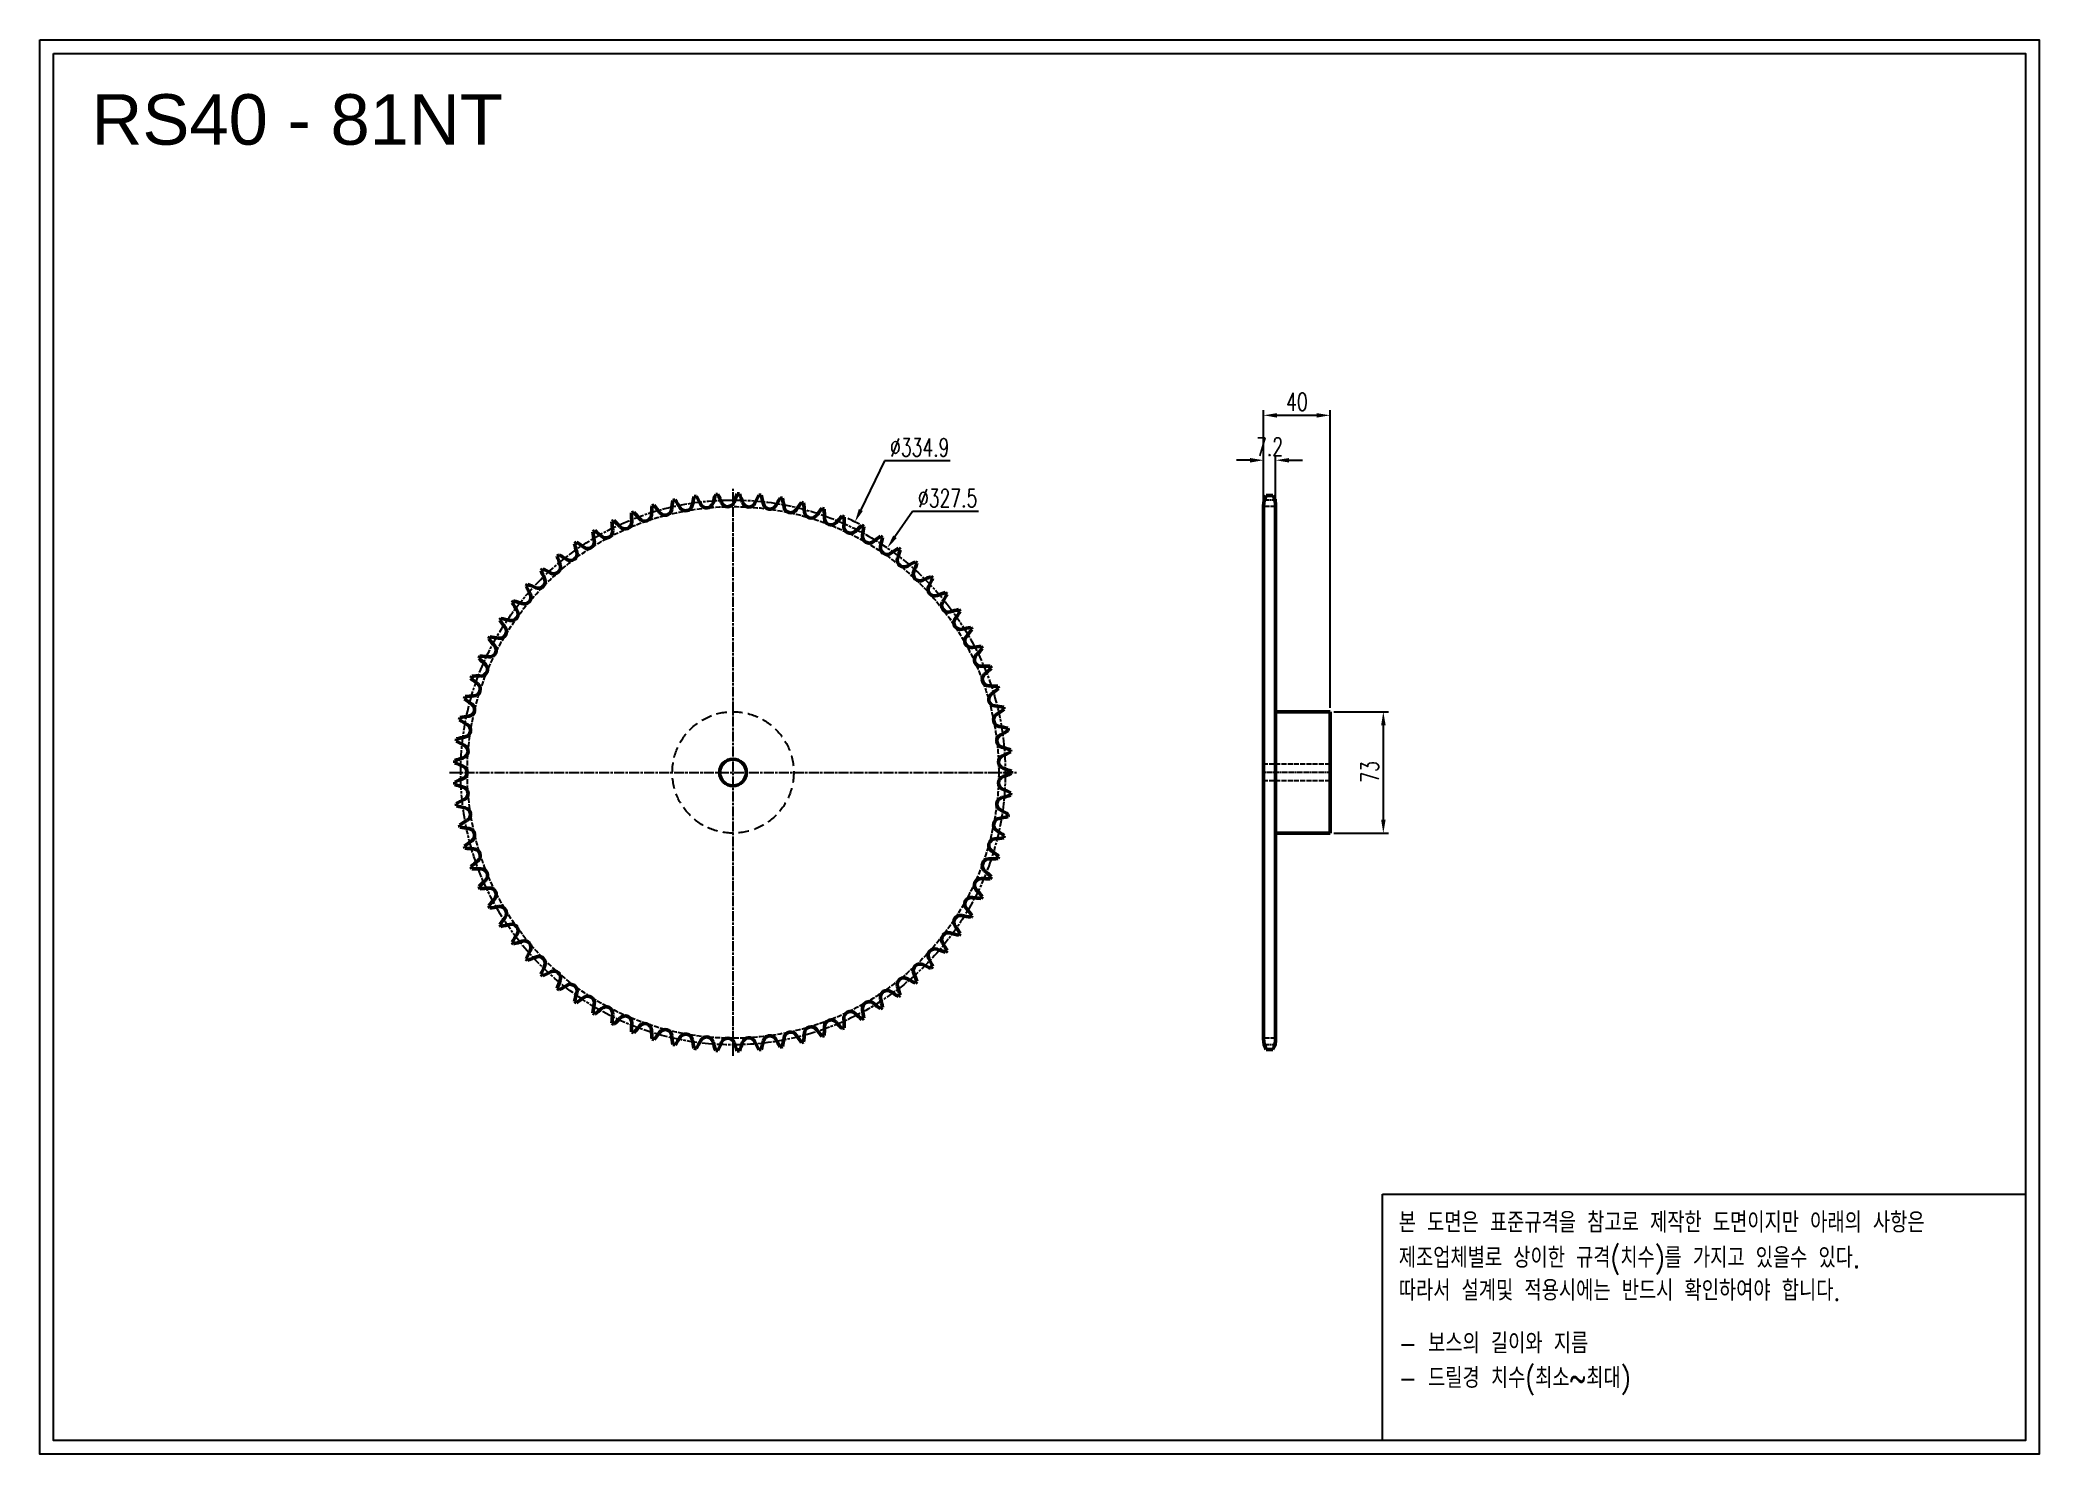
# Model space of a CAD drawing. Header units: millimetres. Extents: x -20778 to -19576, y 5632 to 6482.
import ezdxf

# ---------------------------------------------------------------- set-up
doc = ezdxf.new("R2010")
doc.units = ezdxf.units.MM
for name, pattern in [('AM_ISO02W050', [7.5, 6, -1.5]), ('AM_ISO02W050x2', [3.75, 3, -0.75]), ('AM_ISO08W050', [18, 12, -1.5, 3, -1.5]), ('AM_ISO08W050x2', [9, 6, -0.75, 1.5, -0.75]), ('HIDDEN', [9.525, 6.35, -3.175])]:
    doc.linetypes.add(name, pattern=pattern)
for name, color, linetype, lineweight in [('AM_0N', 7, 'Continuous', 50), ('AM_3N', 6, 'AM_ISO02W050', 25), ('AM_7', 4, 'AM_ISO08W050', 25), ('AM_7N', 4, 'AM_ISO08W050', 25)]:
    doc.layers.add(name, color=color, linetype=linetype, lineweight=lineweight)
doc.layers.add('HL', color=2, linetype='HIDDEN')
doc.layers.add('S-DIM', color=7, linetype='Continuous')
doc.styles.add('HAN', font='ROMANS.shx', dxfattribs={"width": 0.7, "bigfont": 'whgtxt.shx'})
doc.styles.add('HSG', font='SIMPLEX.shx', dxfattribs={"width": 0.7, "bigfont": 'HSG.shx'})
doc.styles.get("Standard").update_dxf_attribs({"font": 'arial.ttf'})
doc.dimstyles.new('APP23', dxfattribs={"dimscale": 4.5, "dimtxt": 2.4, "dimasz": 1.8, "dimexe": 0.7, "dimexo": 0.5, "dimgap": 0.6, "dimtad": 1, "dimtoh": 1, "dimdec": 1, "dimrnd": 0.01, "dimzin": 9, "dimdsep": 46, "dimtxsty": 'HSG', "dimcen": 0, "dimclrd": 1, "dimclre": 1, "dimclrt": 256, "dimazin": 2, "dimtp": 1, "dimtm": 1, "dimtfac": 0.5, "dimtdec": 1, "dimtix": 1, "dimtofl": 0, "dimtmove": 0, "dimatfit": 3, "dimfxl": 0, "dimtvp": 1, "dimtolj": 2, "dimlwd": -1, "dimlwe": -1, "dimarcsym": 0})

# ---------------------------------------------------------------- blocks, each defined once
blk = doc.blocks.new('*D1')
at = {"layer": 'Defpoints', "color": 0, "transparency": 16777216}
for p in [(-20288.4, 6192.2), (-20435, 5891.2)]:
    blk.add_point(p, dxfattribs=at)
at = {"layer": 'S-DIM', "color": 1, "transparency": 16777216}
for p, q in [((-20270.5, 6229), (-20284.8, 6199.5)), ((-20231, 6229), (-20270.5, 6229))]:
    blk.add_line(p, q, dxfattribs=at)
blk.add_arc((-20361.7, 6041.7), 167.5, 62.9476, 65.6635, dxfattribs=at)
blk.add_solid([(-20286, 6200.1), (-20283.6, 6198.9), (-20288.4, 6192.2)], dxfattribs=at)
at = {"layer": 'S-DIM', "transparency": 16777216, "insert": (-20249.4, 6237.1), "char_height": 10.8, "attachment_point": 5, "style": 'HSG'}
blk.add_mtext('\\A2;∅334.9', dxfattribs=at)
blk = doc.blocks.new('*D2')
at = {"layer": 'Defpoints', "color": 0, "transparency": 16777216}
for p in [(-20268.9, 6176.6), (-20454.5, 5906.8)]:
    blk.add_point(p, dxfattribs=at)
at = {"layer": 'S-DIM', "color": 1, "transparency": 16777216}
for p, q in [((-20253.8, 6198.5), (-20264.3, 6183.3)), ((-20214.1, 6198.5), (-20253.8, 6198.5))]:
    blk.add_line(p, q, dxfattribs=at)
blk.add_solid([(-20265.4, 6184.1), (-20263.2, 6182.6), (-20268.9, 6176.6)], dxfattribs=at)
at = {"layer": 'S-DIM', "transparency": 16777216, "insert": (-20232.6, 6206.6), "char_height": 10.8, "attachment_point": 5, "style": 'HSG'}
blk.add_mtext('\\A2;∅327.5', dxfattribs=at)
blk = doc.blocks.new('*D3')
at = {"layer": 'Defpoints', "color": 0, "transparency": 16777216}
for p in [(-20035.4, 6229.4), (-20042.6, 6201.5), (-20035.4, 6201.5)]:
    blk.add_point(p, dxfattribs=at)
at = {"layer": 'S-DIM', "color": 1, "transparency": 16777216}
for p, q in [((-20050.7, 6229.4), (-20058.8, 6229.4)), ((-20042.6, 6203.7), (-20042.6, 6232.5)), ((-20035.4, 6203.7), (-20035.4, 6232.5)), ((-20027.3, 6229.4), (-20019.2, 6229.4))]:
    blk.add_line(p, q, dxfattribs=at)
for points in [[(-20050.7, 6230.7), (-20050.7, 6228), (-20042.6, 6229.4)], [(-20027.3, 6230.7), (-20027.3, 6228), (-20035.4, 6229.4)]]:
    blk.add_solid(points, dxfattribs=at)
at = {"layer": 'S-DIM', "transparency": 16777216, "insert": (-20039, 6237.5), "char_height": 10.8, "attachment_point": 5, "style": 'HSG'}
blk.add_mtext('\\A2;7.2', dxfattribs=at)
blk = doc.blocks.new('*D4')
at = {"layer": 'Defpoints', "color": 0, "transparency": 16777216}
for p in [(-20002.6, 6256.4), (-20042.6, 6201.5), (-20002.6, 6078.2)]:
    blk.add_point(p, dxfattribs=at)
at = {"layer": 'S-DIM', "color": 1, "transparency": 16777216}
for p, q in [((-20042.6, 6203.7), (-20042.6, 6259.5)), ((-20034.5, 6256.4), (-20010.7, 6256.4)), ((-20002.6, 6080.5), (-20002.6, 6259.5))]:
    blk.add_line(p, q, dxfattribs=at)
for points in [[(-20034.5, 6257.7), (-20034.5, 6255), (-20042.6, 6256.4)], [(-20010.7, 6257.7), (-20010.7, 6255), (-20002.6, 6256.4)]]:
    blk.add_solid(points, dxfattribs=at)
at = {"layer": 'S-DIM', "transparency": 16777216, "insert": (-20022.6, 6264.5), "char_height": 10.8, "attachment_point": 5, "style": 'HSG'}
blk.add_mtext('\\A2;40', dxfattribs=at)
blk = doc.blocks.new('*D5')
at = {"layer": 'Defpoints', "color": 0, "transparency": 16777216}
for p in [(-20002.6, 6078.2), (-20002.6, 6005.2), (-19970.6, 6005.2)]:
    blk.add_point(p, dxfattribs=at)
at = {"layer": 'S-DIM', "color": 1, "transparency": 16777216}
for p, q in [((-20000.3, 6078.2), (-19967.4, 6078.2)), ((-19970.6, 6070.1), (-19970.6, 6013.3)), ((-20000.3, 6005.2), (-19967.4, 6005.2))]:
    blk.add_line(p, q, dxfattribs=at)
for points in [[(-19971.9, 6070.1), (-19969.2, 6070.1), (-19970.6, 6078.2)], [(-19971.9, 6013.3), (-19969.2, 6013.3), (-19970.6, 6005.2)]]:
    blk.add_solid(points, dxfattribs=at)
at = {"layer": 'S-DIM', "transparency": 16777216, "insert": (-19978.7, 6042), "char_height": 10.8, "attachment_point": 5, "rotation": 90, "style": 'HSG'}
blk.add_mtext('\\A2;73', dxfattribs=at)
blk = doc.blocks.new('notice1')
at = {"color": 4}
blk.add_lwpolyline([(-22142.12, 1735.9), (-22053.8, 1735.9), (-22053.8, 1702.07), (-22142.12, 1702.07)], close=True, dxfattribs=at)
at = {"color": 4, "style": 'HAN', "width": 0.8}
for s, p in [('본 도면은 표준규격을 참고로 제작한 도면이지만 아래의 사항은', (-22139.9, 1730.62)), ('제조업체별로 상이한 규격(치수)를 가지고 있을수 있다.', (-22139.9, 1725.78)), ('따라서 설계및 적용시에는 반드시 확인하여야 합니다.', (-22139.9, 1721.28)), ('- 보스의 길이와 지름', (-22139.9, 1714.03)), ('- 드릴경 치수(최소~최대)', (-22139.9, 1709.27))]:
    blk.add_text(s, height=2.7949, dxfattribs=at).set_placement(p)

msp = doc.modelspace()

# ---------------------------------------------------------------- linework, layer by layer
for points in [[(-20778.48, 6482.02), (-19576.26, 6482.02), (-19576.26, 5631.96), (-20778.48, 5631.96)], [(-20770.38, 6473.92), (-19584.35, 6473.92), (-19584.35, 5640.06), (-20770.38, 5640.06)]]:
    msp.add_lwpolyline(points, close=True)
at = {"layer": 'AM_0N'}
for p, q in [((-20040.97, 6208.28), (-20037, 6208.28)), ((-20042.59, 6201.88), (-20042.59, 5881.54)), ((-20035.39, 6201.88), (-20035.39, 5881.54)), ((-20035.39, 6078.21), (-20002.59, 6078.21)), ((-20002.59, 6078.21), (-20002.59, 6005.21)), ((-20035.39, 6005.21), (-20002.59, 6005.21)), ((-20040.97, 5875.14), (-20037, 5875.14))]:
    msp.add_line(p, q, dxfattribs=at)
msp.add_circle((-20361.69, 6041.71), 8, dxfattribs=at)
for centre, radius, start, end in [((-20319.83, 6191.48), 79.18, 170.00674, 173.88889), ((-20361.69, 6041.71), 167.45, 101.98892, 102.45552), ((-20461.78, 6160.73), 79.18, 30.55556, 34.4377), ((-20308.35, 6187.78), 79.18, 165.5623, 169.44444), ((-20361.69, 6041.71), 167.45, 97.54448, 98.01108), ((-20452.26, 6168.13), 79.18, 26.11111, 29.99326), ((-20377.55, 6204.74), 4.01, 206.11111, 345), ((-20297.19, 6183.21), 79.18, 161.11786, 165), ((-20361.69, 6041.71), 167.45, 93.10003, 93.56664), ((-20442.19, 6174.76), 79.18, 21.66667, 25.54881), ((-20364.87, 6205.48), 4.01, 201.66667, 340.55556), ((-20286.42, 6177.79), 79.18, 156.67341, 160.55556), ((-20361.69, 6041.71), 167.45, 88.65559, 89.12219), ((-20431.64, 6180.6), 79.18, 17.22222, 21.10437), ((-20352.17, 6205.23), 4.01, 197.22222, 336.11111), ((-20276.1, 6171.54), 79.18, 152.22897, 156.11111), ((-20361.69, 6041.71), 167.45, 84.21114, 84.67775), ((-20420.66, 6185.6), 79.18, 12.77778, 16.65992), ((-20266.3, 6164.52), 79.18, 147.78452, 151.66667), ((-20361.69, 6041.71), 167.45, 79.7667, 80.2333), ((-20409.34, 6189.74), 79.18, 8.33333, 12.21548), ((-20257.07, 6156.76), 79.18, 143.34008, 147.22222), ((-20361.69, 6041.71), 167.45, 75.32225, 75.78886), ((-20397.72, 6192.99), 79.18, 3.88889, 7.77103), ((-20029.09, 6201.88), 13.5, 151.70092, 180), ((-20048.89, 6201.88), 13.5, 0, 28.29908), ((-20361.69, 6041.71), 167.45, 115.32225, 115.78886), ((-20355.5, 6197.09), 79.18, 183.34008, 187.22222), ((-20486.53, 6134.44), 79.18, 43.88889, 47.77103), ((-20426.57, 6192.12), 4.01, 223.88889, 2.77778), ((-20343.48, 6196.15), 79.18, 178.89563, 182.77778), ((-20361.69, 6041.71), 167.45, 110.87781, 111.34441), ((-20478.97, 6143.83), 79.18, 39.44444, 43.32659), ((-20414.72, 6196.69), 4.01, 219.44444, 358.33333), ((-20331.56, 6194.27), 79.18, 174.45119, 178.33333), ((-20361.69, 6041.71), 167.45, 106.43336, 106.89997), ((-20470.7, 6152.61), 79.18, 35, 38.88214), ((-20402.55, 6200.33), 4.01, 215, 353.88889), ((-20390.14, 6203.02), 4.01, 210.55556, 349.44444), ((-20339.53, 6204), 4.01, 192.77778, 331.66667), ((-20327.02, 6201.8), 4.01, 188.33333, 327.22222), ((-20314.72, 6198.63), 4.01, 183.88889, 322.77778), ((-20248.47, 6148.3), 79.18, 138.89563, 142.77778), ((-20361.69, 6041.71), 167.45, 70.87781, 71.34441), ((-20385.89, 6195.32), 79.18, 359.44444, 3.32659), ((-20302.7, 6194.52), 4.01, 179.44444, 318.33333), ((-20240.55, 6139.21), 79.18, 134.45119, 138.33333), ((-20361.69, 6041.71), 167.45, 66.43336, 66.89997), ((-20373.91, 6196.74), 79.18, 355, 358.88214), ((-20361.69, 6041.71), 167.45, 124.21114, 124.67775), ((-20379.58, 6196.19), 79.18, 192.22897, 196.11111), ((-20499.36, 6114.03), 79.18, 52.77778, 56.65992), ((-20449.04, 6180.28), 4.01, 232.77778, 11.66667), ((-20361.69, 6041.71), 167.45, 119.7667, 120.2333), ((-20367.56, 6197.11), 79.18, 187.78452, 191.66667), ((-20493.34, 6124.49), 79.18, 48.33333, 52.21548), ((-20438.03, 6186.64), 4.01, 228.33333, 7.22222), ((-20291.03, 6189.49), 4.01, 175, 313.88889), ((-20233.36, 6129.53), 79.18, 130.00674, 133.88889), ((-20361.69, 6041.71), 167.45, 61.98892, 62.45552), ((-20279.79, 6183.57), 4.01, 170.55556, 309.44444), ((-20361.86, 6197.22), 79.18, 350.55556, 354.4377), ((-20226.94, 6119.32), 79.18, 125.5623, 129.44444), ((-20361.69, 6041.71), 167.45, 57.54448, 58.01108), ((-20349.81, 6196.76), 79.18, 346.11111, 349.99326), ((-20361.69, 6041.71), 167.45, 128.65559, 129.12219), ((-20391.5, 6194.34), 79.18, 196.67341, 200.55556), ((-20504.55, 6103.15), 79.18, 57.22222, 61.10437), ((-20459.51, 6173.1), 4.01, 237.22222, 16.11111), ((-20269.05, 6176.79), 4.01, 166.11111, 305), ((-20221.33, 6108.64), 79.18, 121.11786, 125), ((-20258.86, 6169.21), 4.01, 161.66667, 300.55556), ((-20337.83, 6195.38), 79.18, 341.66667, 345.54881), ((-20361.69, 6041.71), 167.45, 53.10003, 53.56664), ((-20216.56, 6097.56), 79.18, 116.67341, 120.55556), ((-20325.99, 6193.06), 79.18, 337.22222, 341.10437), ((-20361.69, 6041.71), 167.45, 48.65559, 49.12219), ((-20478.64, 6156.41), 4.01, 246.11111, 25), ((-20361.69, 6041.71), 167.45, 133.10003, 133.56664), ((-20403.24, 6191.57), 79.18, 201.11786, 205), ((-20508.88, 6091.89), 79.18, 61.66667, 65.54881), ((-20469.4, 6165.12), 4.01, 241.66667, 20.55556), ((-20249.29, 6160.85), 4.01, 157.22222, 296.11111), ((-20212.67, 6086.15), 79.18, 112.22897, 116.11111), ((-20314.37, 6189.84), 79.18, 332.77778, 336.65992), ((-20361.69, 6041.71), 167.45, 44.21114, 44.67775), ((-20361.69, 6041.71), 167.45, 141.98892, 142.45552), ((-20425.89, 6183.35), 79.18, 210.00674, 213.88889), ((-20514.87, 6068.55), 79.18, 70.55556, 74.4377), ((-20487.18, 6147), 4.01, 250.55556, 29.44444), ((-20361.69, 6041.71), 167.45, 137.54448, 138.01108), ((-20414.73, 6187.9), 79.18, 205.5623, 209.44444), ((-20512.33, 6080.34), 79.18, 66.11111, 69.99326), ((-20240.39, 6151.79), 4.01, 152.77778, 291.66667), ((-20209.67, 6074.47), 79.18, 107.78452, 111.66667), ((-20232.23, 6142.05), 4.01, 148.33333, 287.22222), ((-20303.04, 6185.73), 79.18, 328.33333, 332.21548), ((-20361.69, 6041.71), 167.45, 39.7667, 40.2333), ((-20361.69, 6041.71), 167.45, 146.43336, 146.89997), ((-20436.68, 6177.95), 79.18, 214.45119, 218.33333), ((-20516.49, 6056.6), 79.18, 75, 78.88214), ((-20494.96, 6136.96), 4.01, 255, 33.88889), ((-20207.59, 6062.59), 79.18, 103.34008, 107.22222), ((-20224.84, 6131.72), 4.01, 143.88889, 282.77778), ((-20292.05, 6180.75), 79.18, 323.88889, 327.77103), ((-20361.69, 6041.71), 167.45, 35.32225, 35.78886), ((-20361.69, 6041.71), 167.45, 150.87781, 151.34441), ((-20447.01, 6171.73), 79.18, 218.89563, 222.77778), ((-20517.18, 6044.56), 79.18, 79.44444, 83.32659), ((-20501.94, 6126.35), 4.01, 259.44444, 38.33333), ((-20206.44, 6050.58), 79.18, 98.89563, 102.77778), ((-20218.28, 6120.84), 4.01, 139.44444, 278.33333), ((-20281.49, 6174.94), 79.18, 319.44444, 323.32659), ((-20361.69, 6041.71), 167.45, 30.87781, 31.34441), ((-20361.69, 6041.71), 167.45, 155.32225, 155.78886), ((-20456.83, 6164.72), 79.18, 223.34008, 227.22222), ((-20516.93, 6032.5), 79.18, 83.88889, 87.77103), ((-20508.07, 6115.22), 4.01, 263.88889, 42.77778), ((-20206.22, 6038.53), 79.18, 94.45119, 98.33333), ((-20212.57, 6109.49), 4.01, 135, 273.88889), ((-20271.4, 6168.32), 79.18, 315, 318.88214), ((-20361.69, 6041.71), 167.45, 26.43336, 26.89997), ((-20361.69, 6041.71), 167.45, 159.7667, 160.2333), ((-20466.07, 6156.98), 79.18, 227.78452, 231.66667), ((-20515.75, 6020.5), 79.18, 88.33333, 92.21548), ((-20513.33, 6103.66), 4.01, 268.33333, 47.22222), ((-20206.93, 6026.49), 79.18, 90.00674, 93.88889), ((-20207.77, 6097.73), 4.01, 130.55556, 269.44444), ((-20261.86, 6160.94), 79.18, 310.55556, 314.4377), ((-20361.69, 6041.71), 167.45, 21.98892, 22.45552), ((-20361.69, 6041.71), 167.45, 164.21114, 164.67775), ((-20474.69, 6148.55), 79.18, 232.22897, 236.11111), ((-20513.64, 6008.62), 79.18, 92.77778, 96.65992), ((-20517.68, 6091.72), 4.01, 272.77778, 51.66667), ((-20203.89, 6085.64), 4.01, 126.11111, 265), ((-20208.58, 6014.54), 79.18, 85.5623, 89.44444), ((-20252.92, 6152.85), 79.18, 306.11111, 309.99326), ((-20361.69, 6041.71), 167.45, 17.54448, 18.01108), ((-20361.69, 6041.71), 167.45, 168.65559, 169.12219), ((-20482.63, 6139.47), 79.18, 236.67341, 240.55556), ((-20510.62, 5996.95), 79.18, 97.22222, 101.10437), ((-20521.08, 6079.48), 4.01, 277.22222, 56.11111), ((-20200.96, 6073.28), 4.01, 121.66667, 260.55556), ((-20211.14, 6002.76), 79.18, 81.11786, 85), ((-20244.64, 6144.09), 79.18, 301.66667, 305.54881), ((-20361.69, 6041.71), 167.45, 13.10003, 13.56664), ((-20361.69, 6041.71), 167.45, 173.10003, 173.56664), ((-20489.85, 6129.8), 79.18, 241.11786, 245), ((-20506.71, 5985.54), 79.18, 101.66667, 105.54881), ((-20523.53, 6067.02), 4.01, 281.66667, 60.55556), ((-20199, 6060.72), 4.01, 117.22222, 256.11111), ((-20214.61, 5991.21), 79.18, 76.67341, 80.55556), ((-20237.06, 6134.71), 79.18, 297.22222, 301.10437), ((-20361.69, 6041.71), 167.45, 8.65559, 9.12219), ((-20361.69, 6041.71), 167.45, 177.54448, 178.01108), ((-20496.29, 6119.61), 79.18, 245.5623, 249.44444), ((-20501.92, 5974.47), 79.18, 106.11111, 109.99326), ((-20525.01, 6054.4), 4.01, 286.11111, 65), ((-20198.01, 6048.06), 4.01, 112.77778, 251.66667), ((-20218.97, 5979.96), 79.18, 72.22897, 76.11111), ((-20230.22, 6124.77), 79.18, 292.77778, 296.65992), ((-20361.69, 6041.71), 167.45, 4.21114, 4.67775), ((-20496.29, 5963.81), 79.18, 110.55556, 114.4377), ((-20361.69, 6041.71), 167.45, 181.98892, 182.45552), ((-20525.5, 6041.71), 4.01, 290.55556, 69.44444), ((-20198.01, 6035.36), 4.01, 108.33333, 247.22222), ((-20224.18, 5969.09), 79.18, 67.78452, 71.66667), ((-20224.18, 6114.33), 79.18, 288.33333, 292.21548), ((-20361.69, 6041.71), 167.45, 359.7667, 0.2333), ((-20501.92, 6108.94), 79.18, 250.00674, 253.88889), ((-20489.85, 5953.61), 79.18, 115, 118.88214), ((-20525.01, 6029.01), 4.01, 295, 73.88889), ((-20199, 6022.69), 4.01, 103.88889, 242.77778), ((-20218.97, 6103.46), 79.18, 283.88889, 287.77103), ((-20230.22, 5958.65), 79.18, 63.34008, 67.22222), ((-20361.69, 6041.71), 167.45, 355.32225, 355.78886), ((-20361.69, 6041.71), 167.45, 186.43336, 186.89997), ((-20506.71, 6097.88), 79.18, 254.45119, 258.33333), ((-20482.63, 5943.95), 79.18, 119.44444, 123.32659), ((-20523.53, 6016.4), 4.01, 299.44444, 78.33333), ((-20200.96, 6010.14), 4.01, 99.44444, 238.33333), ((-20214.61, 6092.21), 79.18, 279.44444, 283.32659), ((-20237.06, 5948.71), 79.18, 58.89563, 62.77778), ((-20361.69, 6041.71), 167.45, 350.87781, 351.34441), ((-20361.69, 6041.71), 167.45, 190.87781, 191.34441), ((-20510.62, 6086.47), 79.18, 258.89563, 262.77778), ((-20474.69, 5934.87), 79.18, 123.88889, 127.77103), ((-20521.08, 6003.93), 4.01, 303.88889, 82.77778), ((-20203.89, 5997.78), 4.01, 95, 233.88889), ((-20211.14, 6080.66), 79.18, 275, 278.88214), ((-20244.64, 5939.33), 79.18, 54.45119, 58.33333), ((-20361.69, 6041.71), 167.45, 346.43336, 346.89997), ((-20361.69, 6041.71), 167.45, 195.32225, 195.78886), ((-20513.64, 6074.79), 79.18, 263.34008, 267.22222), ((-20466.07, 5926.43), 79.18, 128.33333, 132.21548), ((-20517.68, 5991.69), 4.01, 308.33333, 87.22222), ((-20207.77, 5985.68), 4.01, 90.55556, 229.44444), ((-20208.58, 6068.88), 79.18, 270.55556, 274.4377), ((-20252.92, 5930.57), 79.18, 50.00674, 53.88889), ((-20361.69, 6041.71), 167.45, 341.98892, 342.45552), ((-20361.69, 6041.71), 167.45, 199.7667, 200.2333), ((-20515.75, 6062.92), 79.18, 267.78452, 271.66667), ((-20456.83, 5918.69), 79.18, 132.77778, 136.65992), ((-20513.33, 5979.76), 4.01, 312.77778, 91.66667), ((-20212.57, 5973.92), 4.01, 86.11111, 225), ((-20206.93, 6056.93), 79.18, 266.11111, 269.99326), ((-20261.86, 5922.47), 79.18, 45.5623, 49.44444), ((-20361.69, 6041.71), 167.45, 337.54448, 338.01108), ((-20361.69, 6041.71), 167.45, 204.21114, 204.67775), ((-20516.93, 6050.92), 79.18, 272.22897, 276.11111), ((-20447.01, 5911.69), 79.18, 137.22222, 141.10437), ((-20508.07, 5968.19), 4.01, 317.22222, 96.11111), ((-20218.28, 5962.57), 4.01, 81.66667, 220.55556), ((-20206.22, 6044.89), 79.18, 261.66667, 265.54881), ((-20271.4, 5915.1), 79.18, 41.11786, 45), ((-20361.69, 6041.71), 167.45, 333.10003, 333.56664), ((-20361.69, 6041.71), 167.45, 208.65559, 209.12219), ((-20517.18, 6038.86), 79.18, 276.67341, 280.55556), ((-20501.94, 5957.07), 4.01, 321.66667, 100.55556), ((-20436.68, 5905.47), 79.18, 141.66667, 145.54881), ((-20224.84, 5951.7), 4.01, 77.22222, 216.11111), ((-20206.44, 6032.83), 79.18, 257.22222, 261.10437), ((-20281.49, 5908.48), 79.18, 36.67341, 40.55556), ((-20361.69, 6041.71), 167.45, 328.65559, 329.12219), ((-20361.69, 6041.71), 167.45, 213.10003, 213.56664), ((-20516.49, 6026.82), 79.18, 281.11786, 285), ((-20494.96, 5946.46), 4.01, 326.11111, 105), ((-20425.89, 5900.07), 79.18, 146.11111, 149.99326), ((-20361.69, 6041.71), 167.45, 217.54448, 218.01108), ((-20514.87, 6014.87), 79.18, 285.5623, 289.44444), ((-20487.18, 5936.42), 4.01, 330.55556, 109.44444), ((-20232.23, 5941.36), 4.01, 72.77778, 211.66667), ((-20303.04, 5897.69), 79.18, 27.78452, 31.66667), ((-20207.59, 6020.83), 79.18, 252.77778, 256.65992), ((-20292.05, 5902.66), 79.18, 32.22897, 36.11111), ((-20361.69, 6041.71), 167.45, 324.21114, 324.67775), ((-20414.73, 5895.52), 79.18, 150.55556, 154.4377), ((-20361.69, 6041.71), 167.45, 221.98892, 222.45552), ((-20512.33, 6003.08), 79.18, 290.00674, 293.88889), ((-20478.64, 5927.01), 4.01, 335, 113.88889), ((-20240.39, 5931.63), 4.01, 68.33333, 207.22222), ((-20314.37, 5893.57), 79.18, 23.34008, 27.22222), ((-20209.67, 6008.95), 79.18, 248.33333, 252.21548), ((-20361.69, 6041.71), 167.45, 319.7667, 320.2333), ((-20403.24, 5891.85), 79.18, 155, 158.88214), ((-20361.69, 6041.71), 167.45, 226.43336, 226.89997), ((-20508.88, 5991.52), 79.18, 294.45119, 298.33333), ((-20469.4, 5918.29), 4.01, 339.44444, 118.33333), ((-20391.5, 5889.08), 79.18, 159.44444, 163.32659), ((-20258.86, 5914.21), 4.01, 59.44444, 198.33333), ((-20216.56, 5985.85), 79.18, 239.44444, 243.32659), ((-20249.29, 5922.56), 4.01, 63.88889, 202.77778), ((-20325.99, 5890.35), 79.18, 18.89563, 22.77778), ((-20361.69, 6041.71), 167.45, 310.87781, 311.34441), ((-20212.67, 5997.27), 79.18, 243.88889, 247.77103), ((-20361.69, 6041.71), 167.45, 315.32225, 315.78886), ((-20361.69, 6041.71), 167.45, 230.87781, 231.34441), ((-20504.55, 5980.27), 79.18, 298.89563, 302.77778), ((-20459.51, 5910.32), 4.01, 343.88889, 122.77778), ((-20379.58, 5887.23), 79.18, 163.88889, 167.77103), ((-20361.69, 6041.71), 167.45, 235.32225, 235.78886), ((-20499.36, 5969.38), 79.18, 303.34008, 307.22222), ((-20449.04, 5903.13), 4.01, 348.33333, 127.22222), ((-20279.79, 5899.85), 4.01, 50.55556, 189.44444), ((-20226.94, 5964.1), 79.18, 230.55556, 234.4377), ((-20269.05, 5906.62), 4.01, 55, 193.88889), ((-20349.81, 5886.65), 79.18, 10.00674, 13.88889), ((-20221.33, 5974.77), 79.18, 235, 238.88214), ((-20337.83, 5888.04), 79.18, 14.45119, 18.33333), ((-20361.69, 6041.71), 167.45, 306.43336, 306.89997), ((-20367.56, 5886.31), 79.18, 168.33333, 172.21548), ((-20361.69, 6041.71), 167.45, 239.7667, 240.2333), ((-20493.34, 5958.93), 79.18, 307.78452, 311.66667), ((-20438.03, 5896.78), 4.01, 352.77778, 131.66667), ((-20355.5, 5886.32), 79.18, 172.77778, 176.65992), ((-20361.69, 6041.71), 167.45, 244.21114, 244.67775), ((-20486.53, 5948.98), 79.18, 312.22897, 316.11111), ((-20426.57, 5891.3), 4.01, 357.22222, 136.11111), ((-20343.48, 5887.27), 79.18, 177.22222, 181.10437), ((-20302.7, 5888.9), 4.01, 41.66667, 180.55556), ((-20240.55, 5944.21), 79.18, 221.66667, 225.54881), ((-20291.03, 5893.93), 4.01, 46.11111, 185), ((-20373.91, 5886.68), 79.18, 1.11786, 5), ((-20233.36, 5953.89), 79.18, 226.11111, 229.99326), ((-20361.69, 6041.71), 167.45, 297.54448, 298.01108), ((-20361.86, 5886.2), 79.18, 5.5623, 9.44444), ((-20361.69, 6041.71), 167.45, 301.98892, 302.45552), ((-20361.69, 6041.71), 167.45, 248.65559, 249.12219), ((-20478.97, 5939.58), 79.18, 316.67341, 320.55556), ((-20414.72, 5886.73), 4.01, 1.66667, 140.55556), ((-20331.56, 5889.15), 79.18, 181.66667, 185.54881), ((-20361.69, 6041.71), 167.45, 253.10003, 253.56664), ((-20470.7, 5930.8), 79.18, 321.11786, 325), ((-20402.55, 5883.08), 4.01, 6.11111, 145), ((-20319.83, 5891.94), 79.18, 186.11111, 189.99326), ((-20461.78, 5922.69), 79.18, 325.5623, 329.44444), ((-20390.14, 5880.39), 4.01, 10.55556, 149.44444), ((-20308.35, 5895.63), 79.18, 190.55556, 194.4377), ((-20452.26, 5915.29), 79.18, 330.00674, 333.88889), ((-20377.55, 5878.67), 4.01, 15, 153.88889), ((-20297.19, 5900.21), 79.18, 195, 198.88214), ((-20442.19, 5908.65), 79.18, 334.45119, 338.33333), ((-20364.87, 5877.94), 4.01, 19.44444, 158.33333), ((-20286.42, 5905.63), 79.18, 199.44444, 203.32659), ((-20431.64, 5902.81), 79.18, 338.89563, 342.77778), ((-20352.17, 5878.18), 4.01, 23.88889, 162.77778), ((-20276.1, 5911.87), 79.18, 203.88889, 207.77103), ((-20420.66, 5897.81), 79.18, 343.34008, 347.22222), ((-20339.53, 5879.41), 4.01, 28.33333, 167.22222), ((-20266.3, 5918.9), 79.18, 208.33333, 212.21548), ((-20409.34, 5893.68), 79.18, 347.78452, 351.66667), ((-20327.02, 5881.62), 4.01, 32.77778, 171.66667), ((-20257.07, 5926.66), 79.18, 212.77778, 216.65992), ((-20361.69, 6041.71), 167.45, 284.21114, 284.67775), ((-20397.72, 5890.43), 79.18, 352.22897, 356.11111), ((-20314.72, 5884.79), 4.01, 37.22222, 176.11111), ((-20248.47, 5935.11), 79.18, 217.22222, 221.10437), ((-20361.69, 6041.71), 167.45, 288.65559, 289.12219), ((-20385.89, 5888.09), 79.18, 356.67341, 0.55556), ((-20361.69, 6041.71), 167.45, 293.10003, 293.56664), ((-20029.09, 5881.54), 13.5, 180, 208.29908), ((-20048.89, 5881.54), 13.5, 331.70092, 0), ((-20361.69, 6041.71), 167.45, 257.54448, 258.01108), ((-20361.69, 6041.71), 167.45, 261.98892, 262.45552), ((-20361.69, 6041.71), 167.45, 266.43336, 266.89997), ((-20361.69, 6041.71), 167.45, 270.87781, 271.34441), ((-20361.69, 6041.71), 167.45, 275.32225, 275.78886), ((-20361.69, 6041.71), 167.45, 279.7667, 280.2333)]:
    msp.add_arc(centre, radius, start, end, dxfattribs=at)
at = {"layer": 'AM_3N', "linetype": 'AM_ISO02W050x2'}
for p, q in [((-20035.39, 6201.5), (-20042.59, 6201.5)), ((-20035.39, 5881.92), (-20042.59, 5881.92))]:
    msp.add_line(p, q, dxfattribs=at)
at = {"layer": 'AM_3N', "color": 2, "linetype": 'AM_ISO02W050x2'}
for p, q in [((-20002.59, 6046.71), (-20042.59, 6046.71)), ((-20002.59, 6036.71), (-20042.59, 6036.71))]:
    msp.add_line(p, q, dxfattribs=at)
at = {"layer": 'AM_3N', "linetype": 'AM_ISO02W050x2'}
msp.add_circle((-20361.69, 6041.71), 159.79, dxfattribs=at)
at = {"layer": 'AM_7', "linetype": 'AM_ISO08W050x2'}
msp.add_circle((-20361.69, 6041.71), 163.76, dxfattribs=at)
at = {"layer": 'AM_7N', "linetype": 'AM_ISO08W050x2'}
for p, q in [((-20361.69, 5871.26), (-20361.69, 6212.16)), ((-20532.15, 6041.71), (-20191.24, 6041.71))]:
    msp.add_line(p, q, dxfattribs=at)
at = {"layer": 'AM_7N', "linetype": 'AM_ISO08W050x2', "ltscale": 0.5}
for p, q in [((-20034.62, 6205.47), (-20043.35, 6205.47)), ((-20001.65, 6041.71), (-20043.35, 6041.71)), ((-20034.62, 5877.94), (-20043.35, 5877.94))]:
    msp.add_line(p, q, dxfattribs=at)
at = {"layer": 'HL'}
msp.add_circle((-20361.69, 6041.71), 36.5, dxfattribs=at)

# ---------------------------------------------------------------- block references
at = {"xscale": 4.377742200000001, "yscale": 4.377742200000001, "zscale": 4.377742200000001}
msp.add_blockref('notice1', (76961.48, -1811.15), dxfattribs=at)

# ---------------------------------------------------------------- texts
msp.add_text('RS40 - 81NT', height=30.3591).set_placement((-20747.52, 6419.07))

# ---------------------------------------------------------------- dimensions: what is measured, and where the dimension line sits
at = {"layer": 'S-DIM'}
dim = msp.add_linear_dim(base=(-20002.59, 6256.39), p1=(-20042.59, 6201.5), p2=(-20002.59, 6078.21), dimstyle='APP23', dxfattribs=at)
dim.commit()
dim.dimension.update_dxf_attribs({"geometry": '*D4', "text_midpoint": (-20022.59, 6264.49)})
at = {"layer": 'S-DIM', "color": 3}
for p1, p2, picture, middle in [((-20435.03, 5891.17), (-20288.36, 6192.24), '*D1', (-20249.41, 6228.96)), ((-20454.49, 5906.77), (-20268.9, 6176.65), '*D2', (-20232.61, 6198.54))]:
    dim = msp.add_diameter_dim_2p(p1=p1, p2=p2, dimstyle='APP23', dxfattribs=at)
    dim.commit()
    dim.dimension.update_dxf_attribs({"geometry": picture, "text_midpoint": middle, "dimtype": 131})
at = {"layer": 'S-DIM'}
dim = msp.add_linear_dim(base=(-20035.39, 6229.39), p1=(-20042.59, 6201.5), p2=(-20035.39, 6201.5), dimstyle='APP23', dxfattribs=at)
dim.commit()
dim.dimension.update_dxf_attribs({"geometry": '*D3', "text_midpoint": (-20038.99, 6229.39), "dimtype": 128})
dim = msp.add_linear_dim(base=(-19970.57, 6005.21), p1=(-20002.59, 6078.21), p2=(-20002.59, 6005.21), angle=90, dimstyle='APP23', dxfattribs=at)
dim.commit()
dim.dimension.update_dxf_attribs({"geometry": '*D5', "text_midpoint": (-19970.57, 6042.02), "dimtype": 128})

doc.saveas('drawing.dxf')
